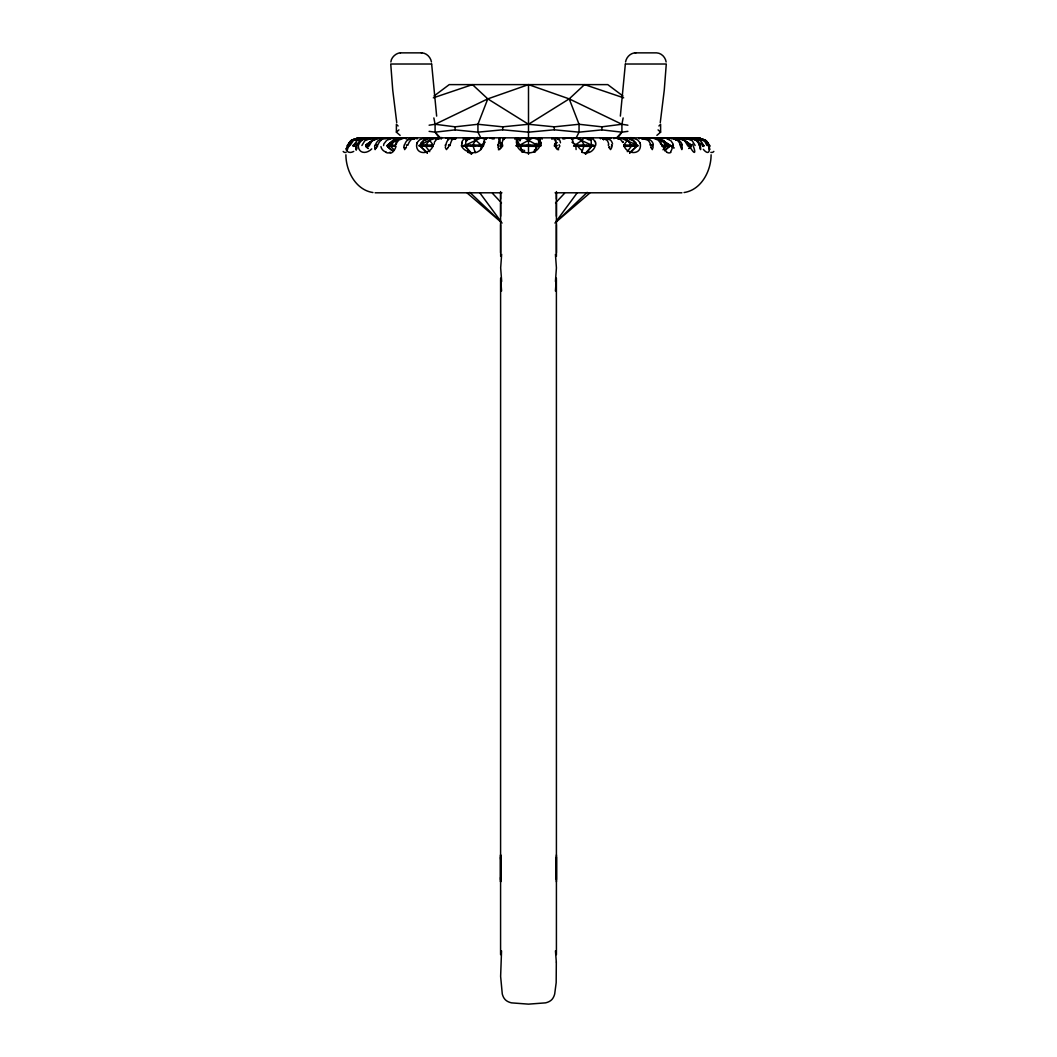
<?xml version="1.0" encoding="UTF-8"?>
<svg xmlns="http://www.w3.org/2000/svg" width="1057" height="1057" viewBox="0 0 1057 1057"><rect width="100%" height="100%" fill="white"/><g stroke="black" fill="none" stroke-linecap="round" stroke-linejoin="round"><path stroke-width="1.5" d="M500.582 879.622L500.582 854.875L500.582 881.829L500.582 877.402M528.5 137.833L528.5 154.296M556.418 854.875L556.418 881.829M711.097 154.798C711.123 170.917 701.24 190.022 684.038 192.533M556.418 857.055L556.418 879.622M538.978 140.211L538.951 137.833L540.51 142.497M559.193 145.734L559.179 144.664M516.529 142.497L518.075 137.833M403.919 147.491L404.699 149.605L406.06 147.491M497.821 144.664L497.807 145.734M611.778 147.491L610.576 149.618L608.977 147.491M625.348 64.015L620.353 116.111M403.933 147.174L403.999 146.527A13.265 12.856 11.9 0 1 404.065 145.721L404.369 144.664M416.59 144.743C415.903 156.026 431.652 154.203 433.225 144.743M555.414 290.992L556.392 278.163M471.316 154.296L465.476 146.421L465.926 140.264L469.467 137.833M374.72 147.491L375.129 149.605L376.2 147.491M377.825 137.833L372.487 140.264L367.136 145.073L365.748 145.073L376.239 137.833L365.748 145.073L365.748 146.421L368.193 148.522L365.788 146.13L369.052 146.038L371.972 141.03M679.175 137.833L684.513 140.264L691.212 145.351L680.761 137.833L691.252 145.073L691.252 146.421L688.834 148.522L691.212 146.13L687.948 146.038L684.698 140.74L678.502 138.282A49.587 45.319 -70.6 0 0 674.815 137.886L674.657 137.833M480.895 149.566L481.226 145.073L472.915 137.833L465.926 140.264M445.314 145.734L445.459 144.664M383.585 145.549L383.783 144.439A8.231 7.386 -21.1 0 1 383.942 143.778L386.756 140.237L392.121 138.282M595.395 145.047L595.289 145.721A11.165 10.213 67.9 0 1 589.304 152.419M501.507 145.734L503.092 138.811A24.76 4.862 89.9 0 1 503.409 138.427L503.793 138.137A48.424 9.5 89.9 0 1 504.083 137.965L504.797 137.965M501.547 950.904L500.622 976.417L502.273 993.924A16.225 16.225 0 0 0 503.779 997.755L504.731 999.076A9.672 9.672 0 0 0 507.347 1001.27L508.113 1001.679A15.644 15.644 0 0 0 510.518 1002.591L511.046 1002.749A23.333 23.333 0 0 0 511.535 1002.868L528.5 1004.137L545.465 1002.868A23.333 23.333 0 0 0 545.954 1002.749L546.482 1002.604A15.644 15.644 0 0 0 548.887 1001.692L549.653 1001.27A9.672 9.672 0 0 0 552.269 999.09L553.194 997.742A16.225 16.225 0 0 0 554.7 993.91L556.18 982.68L556.312 962.24M660.255 122.625L664.272 90.07L666.28 64.015L625.387 64.015M709.643 149.579L709.406 147.491M559.061 147.491L557.396 149.605L555.81 147.491M618.041 137.436L621.912 132.165L621.912 124.277L623.141 117.922M501.652 254.275L500.674 267.857L501.665 281.453M555.44 281.479L556.418 267.883L555.427 254.301M347.581 148.852L347.872 147.491M347.568 148.892L347.396 149.579M361.904 145.496L364.784 140.74L371.324 138.282M448.498 145.734L448.749 144.664M390.865 61.98C391.143 57.144 396.534 52.797 400.444 52.863M375.037 145.734L375.354 144.677M501.19 147.491L499.485 149.618L497.939 147.491M660.493 143.871L661.418 140.264L659.079 137.833C679.479 152.723 679.149 149.817 658.471 138.322M357.107 147.901L356.46 149.605M625.546 61.98C626.365 57.065 630.765 52.691 635.891 52.85M483.551 142.47L484.819 139.207L487.066 137.833M356.738 145.734L357.094 144.677M406.562 145.734L406.879 144.664M350.052 145.456L353.368 140.581L359.961 138.282M448.049 147.491L446.45 149.618L445.261 147.491M540.167 145.1C537.101 155.471 519.938 155.458 516.886 145.1M348.03 145.734L348.4 144.664M376.715 145.734L377.085 144.664M348.348 145.734L348.731 144.664M357.715 145.734L358.098 144.677M521.92 152.142L519.965 145.073L516.741 140.264L517.573 137.833L514.719 139.048M535.08 152.142L537.035 145.073L540.259 140.264L539.427 137.833L542.281 139.048M347.33 145.443L350.779 140.581L357.385 138.282A49.785 49.481 19.5 0 1 361.362 137.793M627.898 125.202L621.912 124.277L569.208 98.882L528.5 84.613L487.792 98.882L477.936 124.277L477.936 132.165L480.922 138.018M353.54 145.456L357.015 140.581L363.449 138.282A49.745 48.384 63 0 1 367.334 137.793M482.692 145.047L482.388 145.707M498.693 139.709L499.102 138.929A24.034 4.717 -89.9 0 1 499.512 138.441L499.895 138.137A48.424 9.5 -89.9 0 1 500.186 137.965L500.476 137.833M392.266 142.669L393.31 140.264L397.921 137.833L390.786 145.073C384.629 144.386 388.249 148.086 392.279 150.623M581.799 152.142L584.31 145.073L579.91 137.833M395.054 145.522L395.463 144.65M462.081 141.572C462.358 139.035 467.921 137.82 467.049 137.833M417.198 142.51L419.51 139.868L423.474 138.295M434.295 142.404L436.277 139.735L439.25 138.295M576.078 138.018L579.051 132.165L579.051 124.277L569.208 98.882L584.547 84.613L623.67 97.825M395.899 143.792L398.766 140.119L403.404 138.295M533.93 152.142L537.035 146.421L540.893 146.038M702.297 146.038C705.402 147.227 702.495 143.726 701.082 143.144M355.786 143.144L353.223 145.443L355.918 143.144M365.748 146.421L365.748 145.073M691.252 146.421L691.252 145.073M675.859 140.264L677.603 137.833L684.513 140.264M419.048 145.443L420.541 145.073L424.082 140.264L429.525 137.833M555.89 221.719L577.254 192.744M585.684 154.296L591.524 146.421L591.074 140.264L587.533 137.833M627.263 151.666L631.254 146.421L631.254 145.073L627.435 140.264L623.63 137.833M637.952 146.038L623.775 146.421L623.775 145.073L627.435 140.264L626.986 137.833L632.918 140.264L636.34 143.157M585.023 153.688L591.524 146.421L594.298 145.443L591.524 145.073L575.748 137.833L571.929 139.286M477.09 137.833L472.69 145.073L475.201 152.142M421.849 142.669L424.082 140.264L430.014 137.833L429.565 140.264L425.746 145.073L425.746 146.421L429.737 151.666M555.506 202.931L564.517 193.339M616.297 138.163L621.912 132.165L627.898 131.345M663.003 149.79L666.214 146.421L669.411 146.421L668.698 146.13L669.266 145.073L669.266 146.421M658.921 125.968L660.612 124.277L660.612 132.165L656.873 135.375M629.734 153.173L636.459 146.421L636.459 145.073L632.918 140.264L627.475 137.833M498.375 149.79L502.656 146.13M587.203 192.361L554.925 223.027L589.74 193.101M369.831 143.157L365.947 145.351M629.602 152.723L636.459 146.421M400.127 135.375L396.388 132.165L398.925 129.892M664.721 150.623L669.411 146.421L669.411 145.073L656.635 137.833M664.549 150.623L669.411 146.421M398.529 138.322L393.31 140.264L387.232 145.443M372.143 140.872L378.512 138.282A49.587 45.385 73.5 0 1 382.172 137.793M451.26 139.722L452.621 138.811A25.276 13.503 89.9 0 1 453.519 138.427L454.523 138.137A48.292 25.791 89.9 0 1 455.316 137.965L456.122 137.833M420.66 143.157L424.082 140.264M447.904 139.722L449.027 138.929A24.509 13.094 -89.9 0 1 450.163 138.441L451.167 138.137A48.292 25.791 -89.9 0 1 451.973 137.965L452.779 137.833L360.49 137.833L354.808 140.264M392.451 150.623L387.589 146.421L387.589 145.073L393.31 140.264M591.524 146.421L573.594 146.13L582.103 140.264L584.085 137.833L591.074 140.264M481.226 145.073L483.406 145.351L483.406 146.13L462.702 146.038L465.476 145.073L481.226 145.073L485.057 142.193M434.017 96.028L449.238 84.613L607.762 84.613L622.983 96.028M433.37 137.833L420.541 145.073L420.541 146.421L427.266 153.173M569.208 98.882L528.5 124.277L502.722 126.827L477.936 124.277L455.105 126.827L435.088 124.277L429.102 125.202M353.382 146.13L354.703 146.038M387.589 145.073L400.365 137.833M407.857 139.722L414.82 137.833M410.433 139.722L417.383 137.833M387.589 146.421L395.08 146.13L395.08 145.351L390.786 145.073L390.786 146.421L393.997 149.79M702.297 145.443L703.618 145.351M516.107 145.443L519.965 145.073L533.019 137.833L540.259 140.264M654.191 137.833L661.418 140.264L666.214 145.073L666.214 146.421L661.92 146.13L661.92 145.351L669.411 145.073M687.843 139.048L690.102 137.833M465.476 145.073L481.252 137.833L485.071 139.286M387.734 146.421L388.302 145.351L387.232 146.038M381.22 139.735L383.519 138.811A37.114 33.203 89.8 0 1 388.368 137.952L389.769 137.833M617.856 139.048L620.261 137.833L637.952 145.443M365.537 137.833L359.155 140.264L363.899 137.833A10.134 10.121 -4.1 0 0 363.885 139.075M438.959 137.436L435.088 132.165L435.088 124.277L487.792 98.882L528.5 124.277L554.278 126.827L579.051 124.277L601.895 126.827L621.912 124.277M702.654 145.351C703.381 141.612 697.382 138.507 693.551 138.282A49.719 48.278 -59.1 0 0 689.653 137.886M362.538 139.735L365.035 138.811M468.595 139.048L471.211 137.833M562.985 139.048L565.614 137.833M355.007 139.062L352.972 139.735A9.434 9.302 -44.9 0 0 348.612 144.347M602.437 139.048L605.159 137.833M359.155 140.264L364.771 137.833M408.834 139.048L411.662 137.833L414.41 138.811M602.675 139.048L605.635 137.833M354.148 139.365L353.302 139.735A9.434 8.971 -67.5 0 0 349.035 144.783M664.866 138.282L670.402 137.925A37.101 33.19 89.8 0 1 675.251 138.771L677.563 139.735M385.025 138.811L387.628 137.833L390.112 138.811M554.344 145.351L557.171 145.443L554.344 146.13M642.59 138.811L645.338 137.833L648.166 139.048M372.487 140.264L379.397 137.833L381.141 140.264M370.135 138.811L372.936 137.833L375.645 139.048M564.557 138.811L567.358 137.833M433.33 97.825L472.453 84.613L487.792 98.882M402.809 137.833L395.582 140.264L396.507 143.871M516.741 140.264L523.981 137.833L537.035 145.073L540.893 145.443M354.24 139.207L355.443 138.929A35.832 35.7 89.3 0 1 361.283 137.965L362.102 137.833A10.226 10.2 15.3 0 0 362.181 138.996A10.226 10.187 -89.5 0 1 362.115 137.833M366.303 138.811L371.007 137.859M608.317 138.811L611.223 137.833M687.948 145.443L689.864 145.073L689.864 146.421M501.903 145.073L501.903 146.421L499.829 146.038L502.656 145.351M355.443 138.929L355.892 138.811A37.021 36.889 89 0 1 361.283 137.952L361.573 137.833A10.134 9.975 72.2 0 0 361.6 139.035M419.048 146.038L433.225 146.421L433.225 145.073L429.565 140.264L436.739 137.833L439.144 139.048M623.775 145.073L636.459 145.073M365.947 146.13L366.951 145.351M691.053 145.351L687.169 143.157M420.541 145.073L433.225 145.073M592.475 137.965L593.294 137.833M571.943 142.193L575.774 145.073L591.524 145.073M690.049 146.13L691.053 146.13M589.938 137.833C589.053 137.859 594.483 138.996 594.787 141.44M516.107 146.038L537.035 146.421M519.965 145.073L537.035 145.073M622.864 137.965L624.026 137.833M625.427 137.965L626.59 137.833M429.102 131.345L435.088 132.165L455.105 129.879L477.936 132.165L502.722 129.8L528.5 132.165L554.278 129.8L579.051 132.165L601.895 129.879L621.912 132.165M664.404 137.965L665.87 137.833L665.144 137.886M665.434 137.965L666.901 137.833M388.699 138.005A50.234 48.952 -67.2 0 0 387.338 137.899L386.598 137.925A35.885 32.093 -89.9 0 0 381.339 138.877L379.437 139.735A9.434 8.443 -89.9 0 0 375.539 144.743M672.662 137.965L674.511 137.833M672.992 137.965L673.758 137.886M360.952 137.965A35.819 35.687 -89.3 0 0 355.099 138.877L355.548 138.811A37.008 36.876 -89 0 1 360.952 137.952L362.472 137.833A10.226 10.028 70.9 0 0 362.604 138.982M389.399 137.833L389.055 137.859A10.226 9.156 89.9 0 0 389.148 139.048M369.963 137.859L370.346 137.833A10.226 10.081 -67.7 0 0 370.333 139.009M361.719 137.859L362.432 137.833M381.987 139.101A10.134 9.685 87.4 0 1 381.868 137.846L381.934 137.833M382.819 137.833L384.338 137.965M681.976 137.833L681.844 137.833A49.6 46.733 66.3 0 1 683.192 138.044M367.506 137.833L367.347 137.833A49.745 48.305 59.1 0 0 365.96 137.991M382.343 137.833L382.172 137.833A49.56 45.306 70.6 0 0 380.877 138.005M556.735 137.833L556.814 137.965A48.424 9.5 89.9 0 1 557.105 138.137L557.488 138.441A24.8 4.862 89.9 0 1 557.805 138.811M662.58 137.833L662.369 137.833A50.075 47.393 -72 0 0 661.035 138.071M400.405 52.863L421.796 52.863C426.671 53.075 430.648 57.303 431.454 61.98M635.204 52.863L656.595 52.863C661.457 53.061 665.448 57.276 666.135 61.98M431.613 64.015L390.746 64.015L392.728 90.07L396.745 122.625M661.748 137.833L661.338 137.833A49.349 42.28 72.2 0 1 662.58 138.097M375.103 192.797L501.93 192.797M555.07 192.797L681.897 192.797M667.231 137.833L668.632 137.925A35.898 32.106 -89.9 0 1 673.877 138.877L675.78 139.735M429.961 137.833L431.586 137.965M463.098 137.833L464.525 137.965M569.485 137.833L571.837 138.877L573.132 141.572M602.688 137.833L454.299 137.833A49.679 30.336 -78.4 0 1 455.144 138.005M614.645 137.833L615.306 137.833A48.979 29.887 -76.2 0 1 617.777 138.282L620.763 139.735L622.798 142.51M649.857 137.833L650.346 137.833A49.362 39.651 -74.7 0 1 653.583 138.308L658.207 140.119L661.087 143.792M389.901 137.833L391.566 137.965M395.239 137.833L395.662 137.833A49.375 42.306 -72.2 0 0 392.134 138.441M370.135 137.833L370.346 137.833A36.955 35.674 89.7 0 0 365.022 138.771M685.385 138.969A10.226 9.526 -79.8 0 0 685.504 137.82L686.746 137.925A35.806 34.564 -89.8 0 1 692.414 138.89L694.462 139.735M375.024 137.833L375.156 137.833A49.52 46.653 -66.5 0 0 371.337 138.361M394.512 137.833L394.631 137.833A50.115 47.433 71.9 0 1 395.965 138.071M421.333 52.85L421.796 52.863M686.654 137.833L687.777 137.925A37.008 35.727 89.7 0 1 693.009 138.771M382.489 137.833L383.572 137.899M699.694 138.335A49.335 48.952 -16.3 0 0 695.625 137.886L694.951 137.859A10.226 10.2 -15.2 0 1 694.819 138.996A10.226 10.187 89.5 0 0 694.885 137.833M391.856 137.886L391.13 137.833L392.596 137.965M367.136 146.421L367.136 145.073L369.052 145.443M384.008 137.965L383.242 137.899A50.247 50.155 -40 0 0 381.815 137.793M642.167 137.833L649.13 139.722M639.604 137.833L646.567 139.722M432.987 137.833L434.15 137.965M353.54 146.421L353.54 145.073L354.703 145.443M600.891 137.833L601.697 137.965A48.292 25.844 -89.9 0 1 602.503 138.137L603.494 138.441A24.47 13.094 -89.9 0 1 604.644 138.929L605.767 139.722M697.039 138.282L701.504 139.445M372.962 192.533C355.76 190.022 345.877 170.917 345.903 154.798M633.553 138.295L637.53 139.868L639.789 142.404A7.795 7.003 -35.5 0 1 640.185 143.065M709.657 145.43L706.327 140.647L699.708 138.295A49.335 49.032 -19.8 0 0 695.638 137.793M701.452 138.811L704.028 139.735A9.434 9.302 45 0 1 708.52 144.69L708.956 145.734M701.108 138.811L703.685 139.735A9.434 8.971 67.5 0 1 707.82 144.452M666.967 138.771L670.918 140.753L673.005 143.792A8.245 7.333 24.2 0 1 673.164 144.439L673.401 145.549M687.79 137.833L690.697 138.811M445.777 137.833L448.683 138.811M695.11 145.483L692.229 140.726L685.676 138.282A49.6 46.891 69.4 0 0 681.844 137.767M489.642 137.833L492.443 138.811M686.865 138.811L684.064 137.833L681.355 139.048A10.134 9.275 88.1 0 0 681.58 137.82M671.975 138.811L669.715 137.859A50.141 48.873 67.1 0 0 668.288 138.005M691.463 137.833L697.845 140.264L693.009 137.833A10.134 9.817 87.2 0 1 692.943 138.943L695.506 139.735M552.626 137.833L552.917 137.965A48.424 9.5 -89.9 0 1 553.207 138.137L553.577 138.441A23.994 4.704 -89.9 0 1 554 138.929L554.41 139.722M451.365 137.833L454.325 139.048M701.504 139.445L704.913 141.717L706.935 145.456M702.192 140.264L696.51 137.833L604.247 137.833L605.053 137.965A48.292 25.844 89.9 0 1 605.846 138.137L606.85 138.441A25.315 13.543 89.9 0 1 607.762 138.811L609.123 139.722M692.229 137.833L697.845 140.264M451.841 137.833L454.563 139.048M585.789 137.833L588.405 139.048M491.386 137.833L494.015 139.048M366.898 137.833L369.157 139.048M666.703 152.274L661.51 144.664M701.214 143.144L703.46 145.073L703.46 146.421M467.26 193.101L502.075 223.027L469.797 192.361M658.075 129.892L660.612 132.165M420.541 146.421L427.398 152.723M558.625 149.79L555.097 146.421L555.097 145.073M398.079 125.968L396.388 124.277L396.388 132.165M435.088 132.165L440.703 138.163M492.483 193.339L501.494 202.931M632.918 140.264L635.151 142.669M465.476 146.421L471.977 153.688M479.746 192.744L501.11 221.719M557.805 138.811L558.307 139.709M519.965 146.421L523.07 152.142M623.815 144.743C625.4 154.203 641.15 156.026 640.45 144.743A7.914 7.148 2.8 0 0 640.014 143.144M574.519 145.707L574.228 145.047M663.69 140.264L664.734 142.669M709.591 149.579L709.366 148.614M708.256 144.677L708.639 145.734M698.902 144.677L699.285 145.734M699.919 144.677L700.263 145.734M679.915 144.677L680.285 145.734M681.646 144.677L681.963 145.734M650.108 144.664L650.425 145.734M650.927 147.491L652.288 149.605L653.067 147.491M573.607 143.303L573.396 142.563M680.523 146.527L681.818 149.605L682.267 147.491M652.618 144.664L652.869 145.734M708.877 146.527L709.022 147.068A9.011 3.884 72.8 0 1 709.168 147.452L709.339 148.535M699.787 147.491L700.58 149.605L700.659 147.491M608.29 144.664L608.541 145.734M433.859 117.922L435.088 124.277M461.632 145.707L461.526 145.047M611.567 144.664L611.726 145.734M555.453 950.904L556.312 961.949M555.493 145.734L555.361 144.677M436.647 116.111L431.652 64.015M576.105 149.566L575.774 145.073M500.608 278.163L501.586 290.992M500.582 857.055L500.582 859.235M556.378 192.612L556.392 216.249M556.392 224.599L556.405 256.402M500.635 192.585L500.648 216.223M500.648 224.573L500.674 256.375M703.724 145.351L703.724 146.13M702.984 145.351L702.984 146.13M690.525 145.351L690.525 146.13M689.005 145.351L689.005 146.13M669.689 145.351L669.623 146.13M668.909 145.351L668.909 146.13M667.311 145.351L667.311 146.13M664.959 145.351L664.959 146.13M637.305 145.351L637.305 146.13M635.416 145.351L635.416 146.13M632.799 145.351L632.799 146.13M629.562 145.351L629.562 146.13M625.797 145.351L625.797 146.13M601.895 126.827L601.895 129.879M592.99 145.351L592.99 146.13M589.912 145.351L589.912 146.13M586.278 145.351L586.278 146.13M582.262 145.351L582.262 146.13M577.968 145.351L577.968 146.13M556.418 191.568L556.418 199.099M556.418 202.852L556.418 252.702M556.392 279.59L556.418 954.656M556.048 145.351L556.048 146.13M554.278 126.827L554.278 129.8M539.017 145.351L539.017 146.13M534.974 145.351L534.974 146.13M530.68 145.351L530.68 146.13M528.5 84.613L528.5 138.692M526.32 145.351L526.32 146.13M522.026 145.351L522.026 146.13M517.983 145.351L517.983 146.13M502.722 126.827L502.722 129.8M500.952 145.351L500.952 146.13M500.582 191.568L500.582 199.099M500.582 202.852L500.582 252.702M500.608 279.59L500.582 954.656M479.032 145.351L479.032 146.13M474.738 145.351L474.738 146.13M470.722 145.351L470.722 146.13M467.088 145.351L467.088 146.13M464.01 145.351L464.01 146.13M455.105 126.827L455.105 129.879M431.203 145.351L431.203 146.13M427.438 145.351L427.438 146.13M424.201 145.351L424.201 146.13M421.584 145.351L421.584 146.13M419.695 145.351L419.695 146.13M392.041 145.351L392.041 146.13M389.689 145.351L389.689 146.13M388.091 145.351L388.091 146.13M387.311 145.351L387.377 146.13M367.995 145.351L367.995 146.13M366.475 145.351L366.475 146.13M354.016 145.351L354.016 146.13M353.276 145.351L353.276 146.13M359.961 138.335A49.838 49.005 -47.3 0 1 363.925 137.899M353.738 151.415A10.464 6.368 -57.9 0 1 345.85 148.522M384.206 137.78A50.181 49.692 68.6 0 1 385.594 137.886M367.294 139.075A10.2 10.16 82.2 0 1 367.175 137.833M374.852 139.247A10.134 9.949 -73.7 0 1 374.733 137.846M371.747 148.905A10.557 7.518 -53 0 1 358.455 147.267M394.631 137.74A50.128 47.644 78.9 0 1 395.965 137.846M387.509 139.022A10.226 9.553 -79.4 0 1 387.443 137.833M395.212 140.185A10.134 9.368 -81.9 0 1 394.935 137.859M386.149 152.063A10.623 8.548 -44.8 0 1 380.943 146.632M390.271 152.195A11.442 6.183 -81.8 0 1 386.03 152.353M396.084 146.315A10.755 5.681 -81.1 0 1 390.192 153.212M395.675 144.783A8.297 1.361 -64.4 0 1 396.031 144.043M403.391 138.269A49.349 39.756 77.2 0 1 406.641 137.78M406.218 139.154A10.147 8.879 88.5 0 1 406.099 137.846M423.236 137.912A49.838 40.232 -77.7 0 1 424.385 138.005M413.459 137.687A49.93 43.35 80.9 0 1 414.688 137.793M423.461 138.573A48.966 34.22 -74.8 0 1 426.42 138.057M425.654 140.607A10.147 8.126 -84.8 0 1 425.363 137.872M417.039 143.276A7.809 6.818 53.7 0 1 417.29 142.563M416.709 144.756A7.928 7.148 31.4 0 1 416.934 143.224M435.603 138.982A7.888 0.965 -64.3 0 1 435.92 138.665M434.15 144.122A7.769 1.176 -68.6 0 1 434.374 143.62M439.263 138.322A49.005 29.847 78.8 0 1 441.694 137.78M441.152 139.207A10.121 7.042 88.9 0 1 441.046 137.859M455.395 137.886A10.187 7.069 86.2 0 1 455.329 139.339M441.06 137.595A49.692 35.423 81.5 0 1 442.077 137.674M452.475 139.92A10.226 6.302 -85.2 0 1 452.409 137.846M466.732 141.004A10.121 5.827 -86.2 0 1 466.52 137.925M462.107 142.88A7.716 4.77 77.4 0 1 462.398 141.915M461.988 142.721A7.676 5.549 64.1 0 0 461.869 143.435A7.835 6.276 50.3 0 0 461.962 145.073M467.974 151.508A11.165 10.108 5.2 0 1 461.38 145.8M475.227 152.261A13.041 11.931 -69.1 0 1 467.67 152.3M483.062 146.011A11.244 10.226 -68.4 0 1 475.306 152.763M484.476 142.523A7.848 3.713 -60.3 0 1 483.842 144.915M484.489 140.938A7.69 1.572 -67.5 0 1 484.344 141.744M486.352 139.405A10.121 4.136 89.1 0 1 486.273 137.899M493.408 138.044A49.349 15.313 -78 0 1 493.857 138.018M477.302 137.476A49.335 22.673 81.5 0 1 477.962 137.502M501.203 146.698A10.226 3.012 -86.1 0 1 500.053 137.886M516.82 144.901A10.121 2.246 -86.8 0 1 516.463 138.546M517.137 143.673A7.637 3.382 69.8 0 1 517.071 142.906M517.653 145.126A7.795 4.505 61.3 0 1 517.296 143.58M541.118 143.012A7.795 5.787 -49.2 0 1 540.933 145.06M540.973 142.14A7.637 4.254 -62.7 0 1 541.012 142.906M535.965 143.897A49.137 4.017 -77.6 0 1 536.163 143.369M520.203 139.854A49.137 4.36 81.7 0 1 520.255 139.484M538.436 139.828A9.5 2.709 85.7 0 1 538.423 140.977M539.466 142.114A9.962 4.175 82.2 0 1 539.083 144.267M519.965 140.925A9.962 2.339 82.6 0 1 519.727 139.683M517.573 141.863A9.513 3.713 -83.1 0 1 517.52 140.594M552.203 137.727A10.226 0.951 -86.3 0 1 552.15 138.493M568.375 137.687A10.121 1.77 -86.8 0 1 568.336 138.348M572.617 139.247A7.716 0.674 78.7 0 1 572.683 139.062M575.299 145.179A7.835 1.85 66.6 0 1 574.863 144.003M581.958 150.411A11.244 6.871 57.7 0 1 576.884 144.69M589.251 152.3A13.054 11.891 69.2 0 1 581.694 152.248M595.567 143.131A7.848 6.884 -25.2 0 1 595.778 145.034M595.408 142.325A7.69 6.051 -52.8 0 1 595.633 143.065M595.038 141.176A7.729 5.444 -66.3 0 1 595.54 142.18M588.326 137.78A10.121 3.686 89.2 0 1 588.26 139.788M578.959 138.665A49.335 21.959 -77.3 0 1 579.619 138.467M563.249 138.441A49.335 14.983 82.1 0 1 563.645 138.19M551.992 139.326A10.187 2.709 89.1 0 1 551.939 137.872M600.521 137.806A10.226 4.532 -85.9 0 1 600.429 138.863M614.025 137.767A10.121 5.1 -86.4 0 1 613.945 138.744M622.877 141.427A7.769 2.259 72.2 0 1 623.326 142.272M621.08 138.533A7.888 0.965 67.9 0 1 621.225 138.295M630.567 137.648A48.992 34.656 77.3 0 1 633.553 138.031M630.461 137.82A10.134 6.355 89.1 0 1 630.408 138.903M614.883 138.308A49.679 35.013 -76.9 0 1 615.901 138.163M601.829 137.991A49.679 30.402 82.4 0 1 602.688 137.82M603.296 138.903A10.187 5.43 -89.2 0 1 603.256 137.806M629.946 138.824A10.213 7.016 88.3 0 1 629.8 140.026M639.313 137.82A10.226 7.029 -84.9 0 1 639.208 138.916M649.381 137.793A10.121 7.346 -85.5 0 1 649.275 138.877M661.233 143.541A8.297 1.837 64.7 0 1 661.722 144.532M670.931 152.34A11.429 6.091 81.7 0 1 666.716 152.155M672.503 145.179A10.636 5.774 81.1 0 1 670.627 151.653M661.338 137.727A49.362 42.491 75 0 1 664.879 138.137M660.929 137.82A10.134 8.245 88.7 0 1 660.717 139.881M642.326 138.15A49.943 42.993 -75.8 0 1 643.554 138.018M632.615 137.939A49.745 40.166 82.4 0 1 633.751 137.793M667.403 137.82A10.226 8.601 -83.1 0 1 667.271 138.943M674.168 137.806A10.134 8.72 -83.9 0 1 674.049 138.943M692.494 144.148A10.557 1.784 64.6 0 1 694.343 152.393A10.557 1.784 64.6 0 1 688.715 144.413M689.283 137.82A10.16 9.553 -80.9 0 1 689.164 138.996M708.824 146.844A10.464 3.607 63.3 0 1 703.328 149.341M693.075 137.793A49.719 49.005 51.4 0 1 697.052 138.216M671.406 138.031A50.128 49.494 -56.9 0 1 672.794 137.912M668.288 137.912A50.141 48.952 76.6 0 1 669.649 137.793M694.396 138.982A10.226 10.015 -70.9 0 0 694.502 137.833L696.048 137.925A36.955 36.81 89 0 1 701.452 138.771M695.519 137.833A10.16 10.002 -72.2 0 1 695.4 139.035A10.16 10.121 81.1 0 0 695.638 137.833A36.955 36.81 -89 0 1 701.121 138.771M713.845 151.402A10.438 5.113 61 0 1 710.859 152.38M673.732 137.912A49.547 49.454 41 0 1 675.185 137.793M673.745 138.018A49.56 49.362 23.4 0 1 675.198 137.899M693.075 137.899A49.719 48.899 47.4 0 1 697.039 138.335M689.666 137.793A49.719 48.358 -63 0 1 691.04 137.912M671.393 137.886A50.141 49.653 -68.7 0 1 672.794 137.78M674.828 137.793A49.6 45.398 -73.5 0 1 676.136 137.912M661.021 137.846A50.089 47.618 -78.9 0 1 662.369 137.74M394.42 137.833A49.362 42.491 -75 0 1 395.662 137.727M373.795 137.886A49.534 46.825 -69.4 0 1 375.156 137.767M359.948 138.216A49.838 49.124 -51.4 0 1 363.925 137.793M384.206 137.912A50.181 49.547 57 0 1 385.58 138.031M387.351 137.793A50.234 49.045 -76.5 0 1 388.712 137.912M357.385 138.322A49.771 49.388 16.4 0 1 361.375 137.886L361.402 137.833A10.147 10.108 -81.6 0 0 361.481 138.943M346.141 152.367A10.438 5.087 -61.1 0 1 343.181 151.442M381.802 137.899A50.247 50.049 -23.3 0 1 383.189 138.018M348.387 144.664A9.434 9.394 -89.7 0 1 352.906 139.603M347.198 146.434A13.186 10.742 -65.2 0 1 347.423 145.589M347.343 147.544A9.024 4.32 -72 0 1 347.436 147.095M347.079 150.186A2.92 1.07 -73.8 0 1 347.145 147.385M348.136 147.412A8.998 2.51 -73.8 0 1 348.229 147.029M348.85 146.646A13.133 7.888 -70.7 0 1 349.074 145.919M362.445 139.009A10.226 10.2 89.4 0 1 362.34 137.833M348.77 144.267A9.434 9.394 89.8 0 1 353.223 139.564M347.423 146.302A13.133 9.354 -69.7 0 1 347.581 145.76M348.466 146.527A13.186 9.5 -67.6 0 1 348.651 145.866M696.048 137.965A35.766 35.634 89.3 0 1 701.901 138.89M704.094 139.616A9.434 9.394 89.6 0 1 708.454 144.32M709.564 145.589A13.173 10.742 65.2 0 1 709.776 146.328M694.66 137.833A10.226 10.2 -89.4 0 1 694.555 139.009M695.717 137.965A35.766 35.634 -89.3 0 1 701.557 138.89M703.777 139.564A9.434 9.394 -89.8 0 1 708.362 144.637M709.353 145.536A13.133 9.354 69.7 0 1 709.604 146.408M709.273 147.108A8.985 2.96 73.3 0 1 709.379 147.57M708.335 145.866A13.173 9.487 67.6 0 1 708.547 146.619M694.568 139.511A9.434 9.103 -90 0 1 699.113 144.598M700.078 145.47A13.094 7.624 72.5 0 1 700.342 146.355M699.972 147.174A8.971 1.48 74 0 1 700.104 147.676M699.774 145.826A13.213 10.874 62.4 0 1 699.972 146.593M695.559 139.616A9.434 9.354 -28.4 0 1 700.091 144.598M686.522 137.82A10.226 9.87 89.8 0 1 686.429 138.969M675.899 139.445A9.421 8.43 90 0 1 680.219 144.532M681.091 145.298A13.041 5.43 74.3 0 1 681.382 146.249M681.633 145.787A13.239 12.023 51.3 0 1 681.818 146.566M677.656 139.524A9.434 9.051 -66.5 0 1 682.095 144.492M669.107 137.82A10.226 9.13 89.9 0 1 669.028 138.943M646.686 139.339A9.421 7.174 90 0 1 650.504 144.452M651.059 144.465A13.014 2.563 75.5 0 1 651.429 145.707M651.165 147.412A8.932 2.246 73.7 0 1 651.046 147.015M652.777 145.747A13.265 12.737 20.9 0 1 652.922 146.54M649.275 139.392A9.434 8.192 -76.9 0 1 653.345 144.32M641.771 137.82A10.226 7.769 89.9 0 1 641.705 138.916M626.325 139.048A10.187 8.205 88.4 0 1 626.233 137.833M605.872 139.167A9.421 5.034 -90 0 1 608.766 144.281M609.863 147.148A13.014 1.189 75.9 0 1 609.757 146.698M609.189 147.452A8.945 4.611 71.6 0 1 609.07 147.042M611.924 145.694A13.252 12.539 -36.1 0 1 612.016 146.5M609.294 139.194A9.434 6.474 -81.1 0 1 612.598 144.003M603.706 137.806A10.226 5.444 90 0 1 603.56 139.907M554.423 138.639A9.421 1.85 -90 0 1 555.837 143.21M556.51 146.712A13.08 5.602 74.5 0 1 556.405 146.011M555.956 147.478A8.985 6.95 64.9 0 1 555.863 147.055M559.748 145.615A13.186 10.742 -63.2 0 1 559.734 146.447M558.466 138.797A9.421 3.62 -82.9 0 1 560.461 142.801M555.876 137.754A10.226 1.969 90 0 1 555.348 144.532M555.52 146.17A9.302 2.59 87.9 0 1 555.374 146.513M498.349 145.43A9.421 1.85 -90 0 1 498.904 140.951M498.455 146.606A13.186 9.619 69.5 0 1 498.415 145.853M501.441 147.082A8.998 7.254 -63.4 0 1 501.335 147.518M502.366 145.47A13.08 7.24 -71.7 0 1 502.247 146.355M503.753 139.683A10.226 2.035 90 0 1 503.713 137.978M504.387 137.82A10.187 2.035 -90 0 1 504.374 138.929M501.665 146.302A9.302 2.51 -88.6 0 1 501.52 145.945M445.882 144.941A9.434 5.034 -89.9 0 1 447.996 140M445.526 146.553A13.252 12.076 54.7 0 1 445.565 145.774M448.379 147.095A8.945 5.021 -71.3 0 1 448.26 147.531M449.648 144.822A13.014 3.065 -74.3 0 1 449.41 145.932M449.965 145.655A9.421 3.25 -82.7 0 1 451.498 140.991M455.607 139.167A10.226 5.47 89.9 0 1 455.527 137.872M414.595 139.048A10.226 8.416 -83.4 0 1 414.542 137.846M404.672 144.809A9.434 7.188 -89.9 0 1 407.896 139.801M406.417 147.121A8.932 2.722 -73.7 0 1 406.271 147.584M407.91 145.219A9.421 5.708 -81.2 0 1 410.618 140.304M417 139.088A10.226 7.809 89.9 0 1 416.92 137.846M430.344 137.833A10.187 7.795 -89.9 0 1 430.278 138.982M374.588 146.487A13.239 12.631 -37.4 0 1 374.746 145.681M376.503 147.319A8.945 0.713 -74.4 0 1 376.318 147.967M377.336 146.804A13.041 3.62 -74 0 1 377.534 146.17M377.864 145.02A9.421 7.32 -78.9 0 1 381.339 140.053M369.223 137.965A35.766 34.524 -89.8 0 0 363.555 138.89L361.507 139.735A9.434 9.103 -89.8 0 0 357.174 144.703M356.064 146.474A13.199 11.838 -57 0 1 356.262 145.641M356.143 147.531A9.037 5.602 -69.8 0 1 356.209 147.082M356.143 150.094A2.92 1.519 -72.4 0 1 355.958 147.438M358.31 146.698A13.08 5.946 -72.7 0 1 358.521 145.998M358.64 144.888A9.434 8.337 -75.1 0 1 362.617 139.907M371.258 139.022A10.226 9.883 89.8 0 1 371.152 137.833M534.604 149.935A10.253 2.458 -31.1 0 1 534.261 150.266M522.145 150.094A10.24 2.695 29.7 0 1 521.814 149.75M524.642 150.834A9.275 2.286 32.2 0 1 523.744 150.068M536.52 149.314A9.354 3.832 -18.2 0 1 536.044 150.424M556.841 142.669L554.529 144.267L556.854 142.669M502.471 144.267L500.146 142.669L502.471 144.267"/></g></svg>
